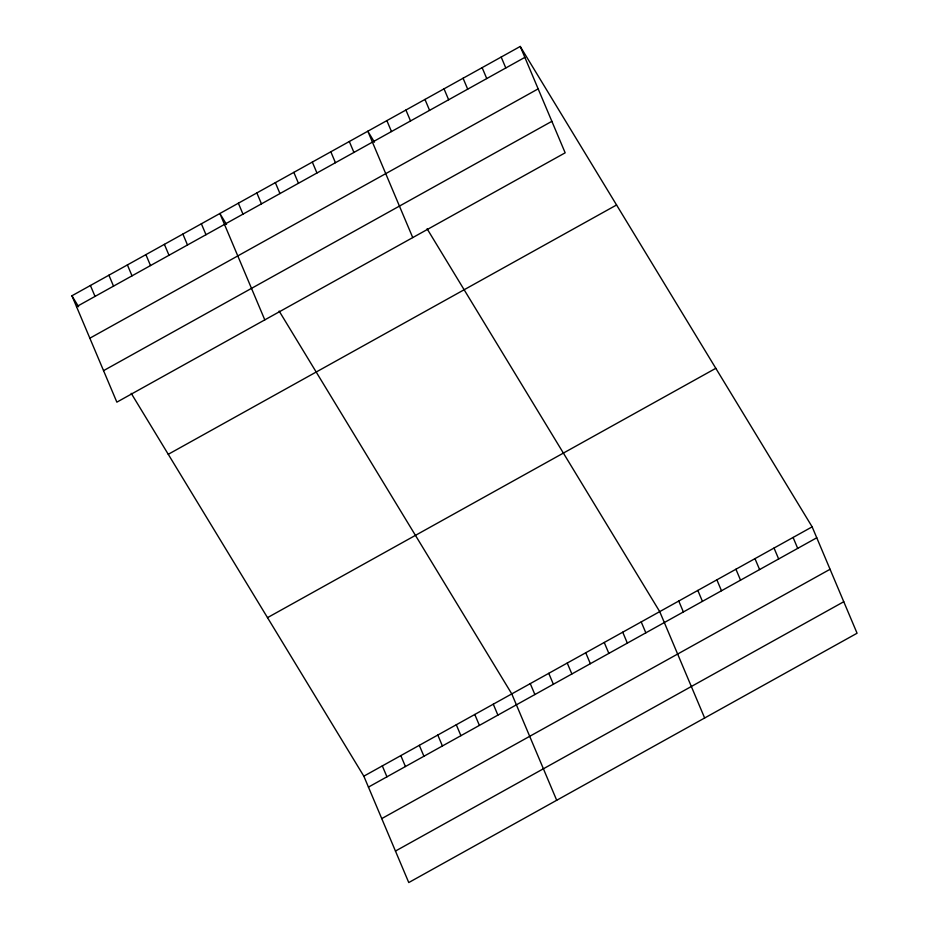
<?xml version="1.0" encoding="UTF-8"?>
<svg xmlns="http://www.w3.org/2000/svg" width="929" height="929" viewBox="0 0 929 929"><rect width="100%" height="100%" fill="white"/><g stroke="black" fill="none" stroke-linecap="round" stroke-linejoin="round"><path stroke-width="1.39" d="M520.24 46.45L565.169 152.82L116.857 402.152L71.928 295.77L520.24 46.45L812.143 526.848L857.072 633.23L408.76 882.55L363.831 776.179L131.21 393.327M76.538 306.698L524.85 57.377M89.846 338.202L538.158 88.87M103.56 370.648L551.861 121.327M168.254 454.304L616.566 204.984M267.506 617.646L715.806 368.314M363.831 776.179L812.143 526.848M368.441 787.107L816.754 537.775M381.749 818.6L830.061 569.28M395.452 851.057L843.764 601.725M374.48 142.195L367.814 131.221L412.743 237.592M427.085 228.778L659.718 611.619L704.646 718.001M226.537 224.47L219.871 213.496L264.8 319.878M279.141 311.052L511.774 693.893L556.703 800.275M71.928 295.77L78.593 306.744M793.087 537.45L797.697 548.377M774.031 548.04L778.653 558.968M754.975 558.643L759.597 569.57M735.931 569.233L740.541 580.16M501.184 57.041L505.794 67.968M716.874 579.835L721.485 590.763M482.128 67.643L486.75 78.57M697.818 590.426L702.44 601.353M463.072 78.233L467.693 89.161M678.762 601.028L683.384 611.956M444.027 88.836L448.637 99.763M424.971 99.426L429.581 110.354M641.219 621.907L645.841 632.835M405.915 110.028L410.537 120.956M622.732 632.184L627.342 643.112M386.859 120.619L391.481 131.546M604.233 642.473L608.855 653.401M585.746 652.762L590.356 663.689M349.316 141.51L353.937 152.437M567.247 663.039L571.869 673.966M330.829 151.787L335.439 162.714M548.76 673.328L553.37 684.255M312.33 162.076L316.952 173.003M530.262 683.616L534.883 694.544M293.843 172.364L298.453 183.292M275.344 182.641L279.966 193.569M493.276 704.182L497.898 715.109M256.857 192.93L261.467 203.857M474.789 714.471L479.399 725.398M238.358 203.207L242.98 214.134M456.29 724.748L460.912 735.675M437.803 735.036L442.413 745.964M201.372 223.784L205.994 234.712M419.304 745.325L423.926 756.252M182.885 234.062L187.495 244.989M400.817 755.602L405.427 766.53M164.387 244.35L169.008 255.278M382.318 765.891L386.94 776.818M145.899 254.639L150.51 265.566M127.401 264.916L132.023 275.843M108.914 275.205L113.524 286.132M90.415 285.493L95.037 296.421"/></g></svg>
